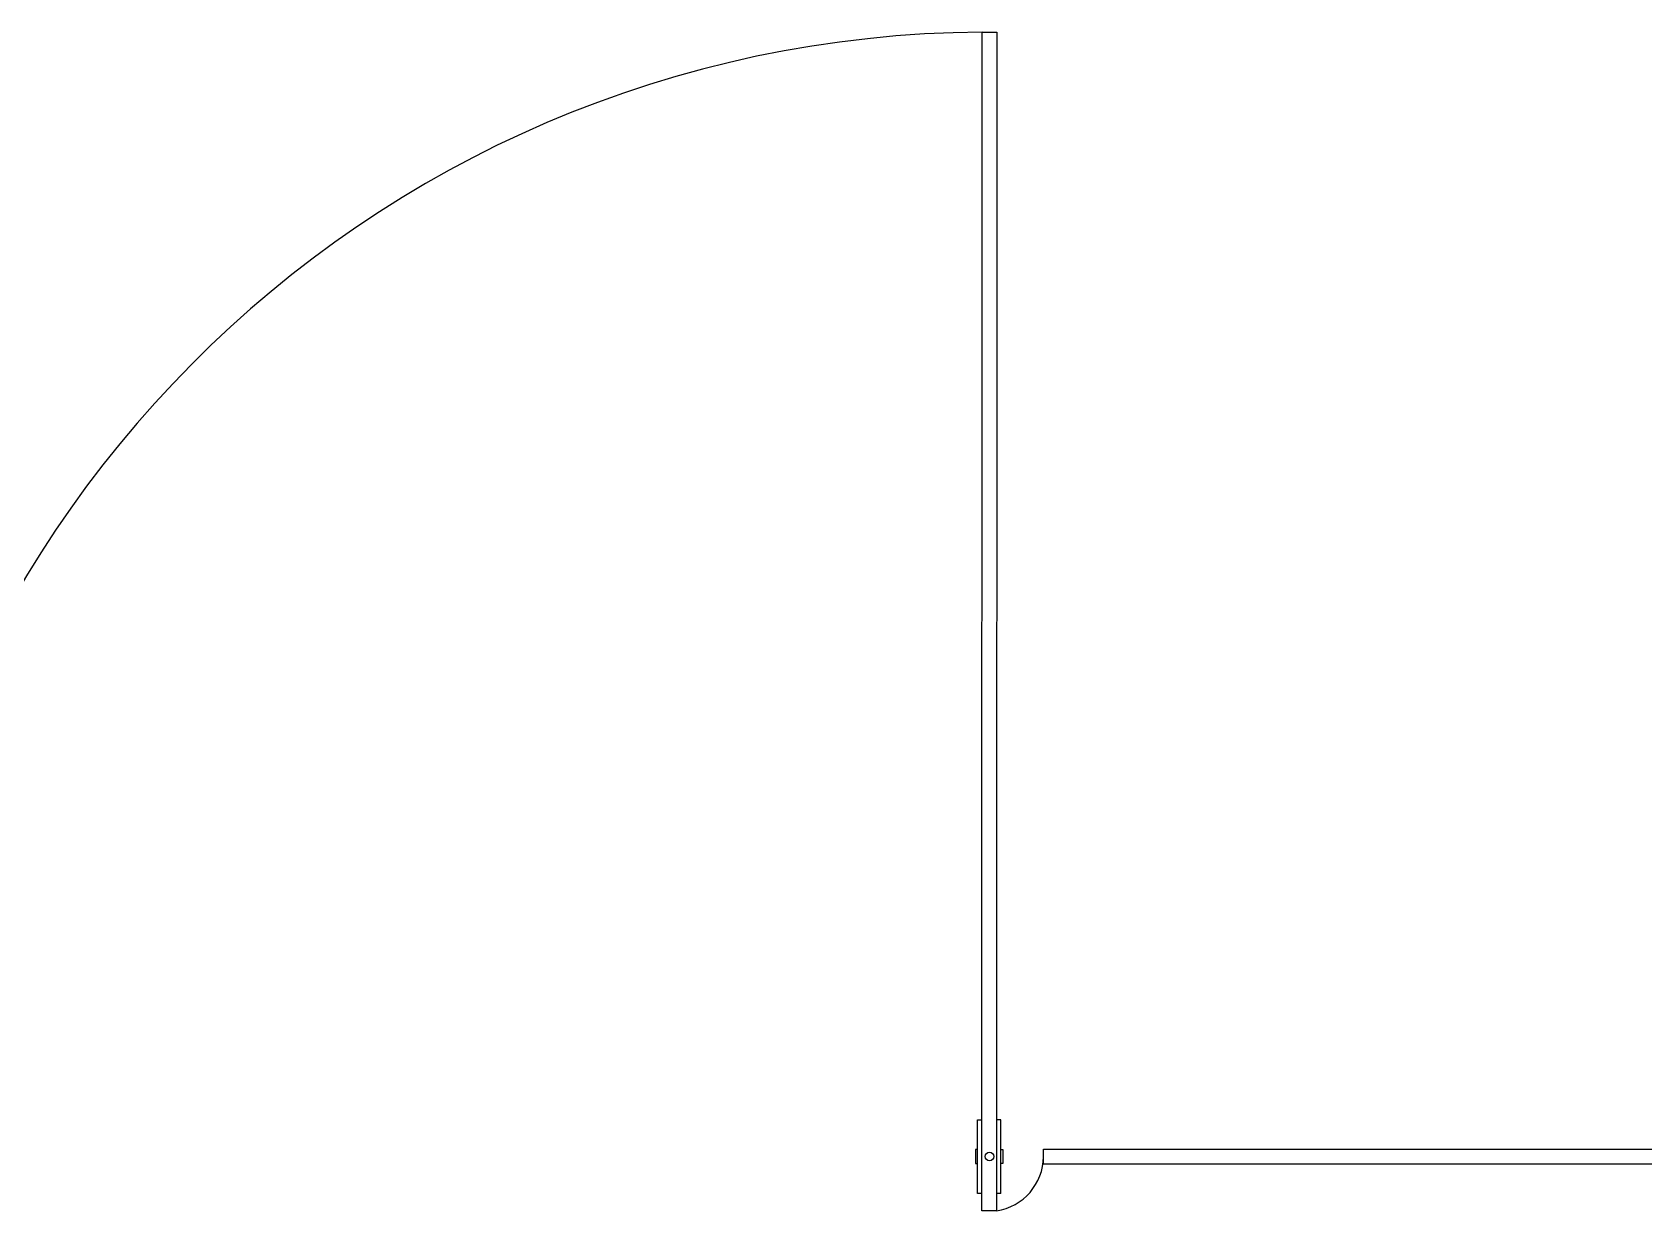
# Model space of a CAD drawing. Header units: millimetres. Extents: x 1573 to 2177, y 1587 to 1932.
# Drawn here: x 1784.295 to 1785.389, y 1894.092 to 1894.892 of the extents above; entities that cross this region are included whole.
import ezdxf

# ---------------------------------------------------------------- set-up
doc = ezdxf.new("R2010")
doc.units = ezdxf.units.MM
doc.header["$LTSCALE"] = 0.03
doc.layers.add('-HIDRO', color=8, linetype='Continuous')

msp = doc.modelspace()

# ---------------------------------------------------------------- linework, layer by layer
at = {"layer": '-HIDRO'}
for p, q in [((1784.9363, 1894.1041), (1784.9363, 1894.1541)), ((1784.9363, 1894.1541), (1784.9393, 1894.1541)), ((1784.9523, 1894.1541), (1784.9493, 1894.1541)), ((1784.9523, 1894.1041), (1784.9523, 1894.1541)), ((1784.9812, 1894.1241), (1784.9812, 1894.1341)), ((1784.9812, 1894.1341), (1785.4313, 1894.1341)), ((1784.9812, 1894.1241), (1785.4313, 1894.1241)), ((1784.9393, 1894.1041), (1784.9363, 1894.1041)), ((1784.9523, 1894.1041), (1784.9493, 1894.1041))]:
    msp.add_line(p, q, dxfattribs=at)
for points in [[(1784.9495, 1894.8923), (1784.9493, 1894.0923), (1784.9393, 1894.0923), (1784.9395, 1894.8923)], [(1784.935, 1894.1243), (1784.9363, 1894.1243), (1784.9363, 1894.1339), (1784.935, 1894.1339)], [(1784.9536, 1894.1243), (1784.9523, 1894.1243), (1784.9523, 1894.1339), (1784.9536, 1894.1339)]]:
    msp.add_lwpolyline(points, close=True, dxfattribs=at)
msp.add_circle((1784.9445, 1894.1291), 0.00294, dxfattribs=at)
for centre, radius, start, end in [((1784.9445, 1894.1291), 0.7633, 90.3775, 179.9991), ((1784.9437, 1894.1294), 0.0375, 278.5833, 359.4644)]:
    msp.add_arc(centre, radius, start, end, dxfattribs=at)

doc.saveas('drawing.dxf')
